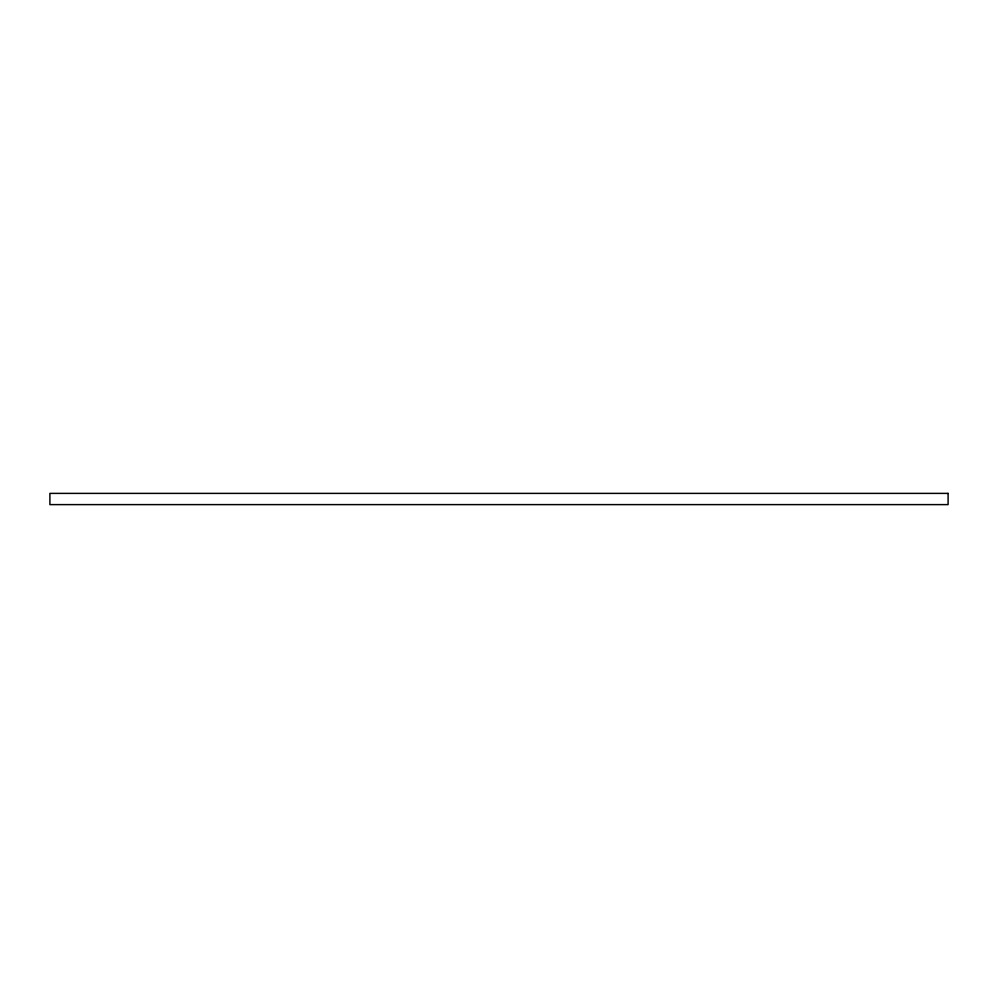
<?xml version="1.0" encoding="UTF-8"?>
<svg xmlns="http://www.w3.org/2000/svg" width="998" height="998" viewBox="0 0 998 998"><rect width="100%" height="100%" fill="white"/><g stroke="black" fill="none" stroke-linecap="round" stroke-linejoin="round"><path stroke-width="1.5" d="M948.1 493.386L49.9 493.386L49.9 504.614L948.1 504.614L948.1 493.386"/></g></svg>
